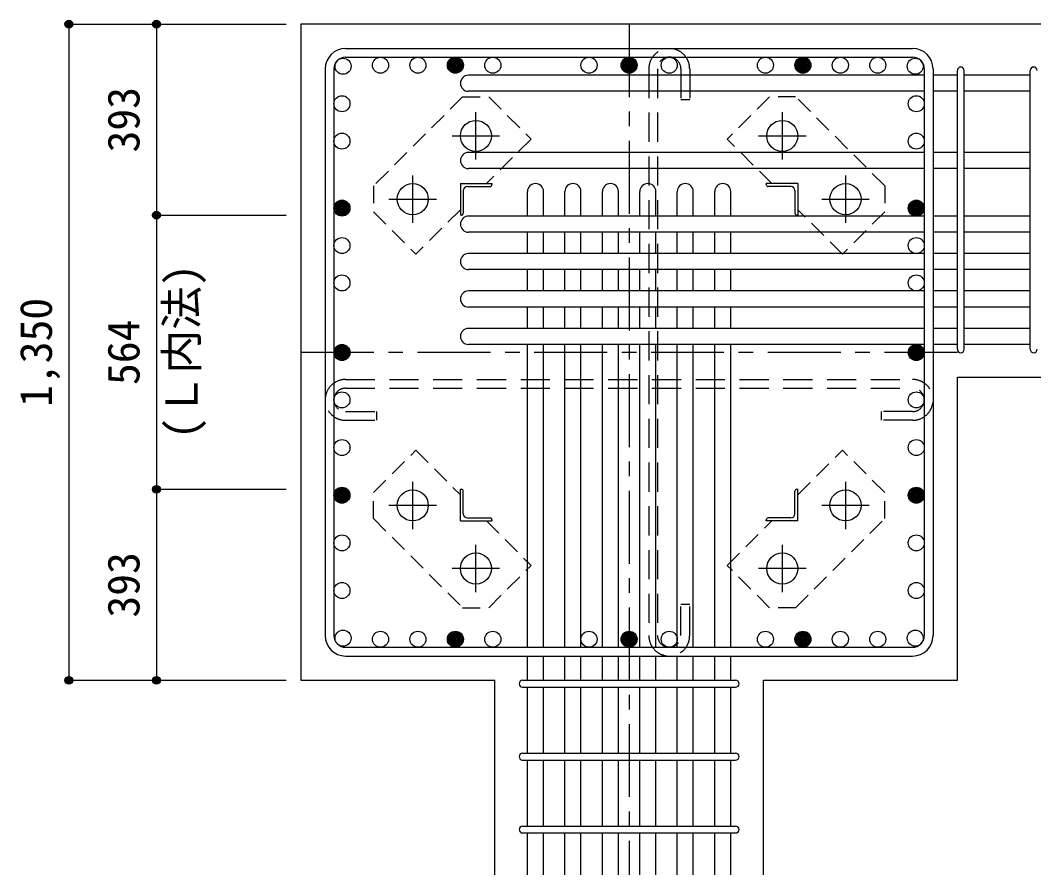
# Model space of a CAD drawing. Units: millimetres at full size, sheet at 1:30. Extents: x -5973 to 5954, y -4195 to 4201.
# Drawn here: x -700 to 1384, y 1448 to 3206 of the extents above; entities that cross this region are included whole.
import ezdxf
from ezdxf.enums import TextEntityAlignment as Align

# ---------------------------------------------------------------- set-up
doc = ezdxf.new("R2010")
doc.units = ezdxf.units.MM
doc.header["$LTSCALE"] = 30
doc.header["$PDMODE"] = 32
doc.header["$PDSIZE"] = 15
for name, pattern in [('CHAIN1', [8, 5, -1, 1, -1]), ('DASHED1', [1.8, 1.2, -0.6]), ('DASHED2', [3, 2, -1])]:
    doc.linetypes.add(name, pattern=pattern)
for name, color, linetype in [('0-1_躯体線', 2, 'Continuous'), ('0-2_アンカー、アングル', 4, 'CHAIN1'), ('0-3_立上り筋', 4, 'Continuous'), ('0-4_フープ筋', 7, 'Continuous'), ('0-5_基礎梁筋', 7, 'Continuous'), ('0-6_スタラップ筋', 7, 'Continuous'), ('0-9_プレート', 4, 'DASHED1'), ('0-A', 4, 'Continuous'), ('0-C', 7, 'DASHED2'), ('0-D_寸法', 4, 'Continuous')]:
    doc.layers.add(name, color=color, linetype=linetype)
doc.styles.add('ＭＳ ゴシック', font='')
doc.styles.get('ＭＳ ゴシック').set_extended_font_data('MS Gothic')

msp = doc.modelspace()

# ---------------------------------------------------------------- linework, layer by layer
at = {"layer": '0-1_躯体線'}
for p, q in [((1627.44, 3198.3), (-122.56, 3198.3)), ((-122.56, 3198.3), (-122.56, 1848.3)), ((1227.44, 2472.3), (1627.44, 2472.3)), ((1227.44, 1848.3), (1227.44, 2472.3)), ((-122.56, 1848.3), (276.44, 1848.3)), ((276.44, 1448.3), (276.44, 1848.3)), ((828.44, 1848.3), (1227.44, 1848.3)), ((828.44, 1448.3), (828.44, 1848.3))]:
    msp.add_line(p, q, dxfattribs=at)
at = {"layer": '0-2_アンカー、アングル'}
for p, q in [((237.44, 2919.6), (237.44, 3017.1)), ((867.44, 3017.1), (867.44, 2919.6)), ((188.64, 2968.3), (286.14, 2968.3)), ((818.74, 2968.3), (916.24, 2968.3)), ((107.44, 2789.6), (107.44, 2887.1)), ((997.44, 2887.1), (997.44, 2789.6)), ((58.64, 2838.3), (156.14, 2838.3)), ((948.74, 2838.3), (1046.24, 2838.3)), ((107.44, 2159.5), (107.44, 2257)), ((997.44, 2257), (997.44, 2159.5)), ((156.14, 2208.3), (58.64, 2208.3)), ((1046.24, 2208.3), (948.74, 2208.3)), ((237.44, 2029.5), (237.44, 2127)), ((867.44, 2127), (867.44, 2029.5)), ((286.14, 2078.3), (188.64, 2078.3)), ((916.24, 2078.3), (818.74, 2078.3))]:
    msp.add_line(p, q, dxfattribs=at)
at = {"layer": '0-2_アンカー、アングル', "color": 3, "linetype": 'Continuous'}
for centre in [(237.44, 2968.3), (867.44, 2968.3), (107.44, 2838.3), (997.44, 2838.3), (107.44, 2208.3), (997.44, 2208.3), (237.44, 2078.3), (867.44, 2078.3)]:
    msp.add_circle(centre, 32, dxfattribs=at)
at = {"layer": '0-3_立上り筋', "color": 3}
for centre in [(-35.87, 3111.6), (41.13, 3113.8), (118.13, 3113.8), (195.13, 3113.8), (272.13, 3113.8), (469.94, 3113.8), (552.44, 3113.8), (634.94, 3113.8), (832.74, 3113.8), (909.74, 3113.8), (986.74, 3113.8), (1063.74, 3113.8), (1140.74, 3111.6), (-38.06, 3034.6), (1142.94, 3034.6), (-38.06, 2957.6), (1142.94, 2957.6), (-38.06, 2819.8), (1142.94, 2819.8), (-38.06, 2742.8), (1142.94, 2742.8), (-38.06, 2665.8), (1142.94, 2665.8), (-38.06, 2522.8), (1142.94, 2522.8), (-38.06, 2425.25), (1142.94, 2425.25), (-38.06, 2327.2), (1142.94, 2327.2), (-38.06, 2229.15), (1142.94, 2229.15), (-38.06, 2131.1), (1142.94, 2131.1), (-38.06, 2033.05), (1142.94, 2033.05), (-35.87, 1935), (41.13, 1932.8), (118.13, 1932.8), (195.13, 1932.8), (272.13, 1932.8), (469.94, 1932.8), (552.44, 1932.8), (634.94, 1932.8), (832.74, 1932.8), (909.74, 1932.8), (986.74, 1932.8), (1063.74, 1932.8), (1140.74, 1935)]:
    msp.add_circle(centre, 16.5, dxfattribs=at)
at = {"layer": '0-3_立上り筋'}
for centre, radius in [((195.13, 3113.8), 14.85), ((195.13, 3113.8), 13.2), ((552.44, 3113.8), 14.85), ((552.44, 3113.8), 13.2), ((909.74, 3113.8), 14.85), ((909.74, 3113.8), 13.2), ((195.13, 3113.8), 11.55), ((195.13, 3113.8), 9.9), ((195.13, 3113.8), 8.25), ((195.13, 3113.8), 6.6), ((195.13, 3113.8), 4.95), ((195.13, 3113.8), 3.3), ((195.13, 3113.8), 1.65), ((552.44, 3113.8), 11.55), ((552.44, 3113.8), 9.9), ((552.44, 3113.8), 8.25), ((552.44, 3113.8), 6.6), ((552.44, 3113.8), 4.95), ((552.44, 3113.8), 3.3), ((552.44, 3113.8), 1.65), ((909.74, 3113.8), 11.55), ((909.74, 3113.8), 9.9), ((909.74, 3113.8), 8.25), ((909.74, 3113.8), 6.6), ((909.74, 3113.8), 4.95), ((909.74, 3113.8), 3.3), ((909.74, 3113.8), 1.65), ((-38.06, 2819.8), 14.85), ((1142.94, 2819.8), 14.85), ((-38.06, 2819.8), 13.2), ((-38.06, 2819.8), 11.55), ((-38.06, 2819.8), 9.9), ((-38.06, 2819.8), 8.25), ((-38.06, 2819.8), 6.6), ((-38.06, 2819.8), 4.95), ((-38.06, 2819.8), 3.3), ((-38.06, 2819.8), 1.65), ((1142.94, 2819.8), 13.2), ((1142.94, 2819.8), 11.55), ((1142.94, 2819.8), 9.9), ((1142.94, 2819.8), 8.25), ((1142.94, 2819.8), 6.6), ((1142.94, 2819.8), 4.95), ((1142.94, 2819.8), 3.3), ((1142.94, 2819.8), 1.65), ((-38.06, 2522.8), 14.85), ((-38.06, 2522.8), 13.2), ((-38.06, 2522.8), 11.55), ((-38.06, 2522.8), 9.9), ((-38.06, 2522.8), 8.25), ((-38.06, 2522.8), 6.6), ((-38.06, 2522.8), 4.95), ((-38.06, 2522.8), 3.3), ((-38.06, 2522.8), 1.65), ((1142.94, 2522.8), 14.85), ((1142.94, 2522.8), 13.2), ((1142.94, 2522.8), 11.55), ((1142.94, 2522.8), 9.9), ((1142.94, 2522.8), 8.25), ((1142.94, 2522.8), 6.6), ((1142.94, 2522.8), 4.95), ((1142.94, 2522.8), 3.3), ((1142.94, 2522.8), 1.65), ((-38.06, 2229.15), 14.85), ((-38.06, 2229.15), 13.2), ((-38.06, 2229.15), 11.55), ((-38.06, 2229.15), 9.9), ((-38.06, 2229.15), 8.25), ((-38.06, 2229.15), 6.6), ((-38.06, 2229.15), 4.95), ((-38.06, 2229.15), 3.3), ((-38.06, 2229.15), 1.65), ((1142.94, 2229.15), 14.85), ((1142.94, 2229.15), 13.2), ((1142.94, 2229.15), 11.55), ((1142.94, 2229.15), 9.9), ((1142.94, 2229.15), 8.25), ((1142.94, 2229.15), 6.6), ((1142.94, 2229.15), 4.95), ((1142.94, 2229.15), 3.3), ((1142.94, 2229.15), 1.65), ((195.13, 1932.8), 14.85), ((195.13, 1932.8), 13.2), ((195.13, 1932.8), 11.55), ((195.13, 1932.8), 9.9), ((195.13, 1932.8), 8.25), ((195.13, 1932.8), 6.6), ((552.44, 1932.8), 14.85), ((552.44, 1932.8), 13.2), ((552.44, 1932.8), 11.55), ((552.44, 1932.8), 9.9), ((552.44, 1932.8), 8.25), ((552.44, 1932.8), 6.6), ((909.74, 1932.8), 14.85), ((909.74, 1932.8), 13.2), ((909.74, 1932.8), 11.55), ((909.74, 1932.8), 9.9), ((909.74, 1932.8), 8.25), ((909.74, 1932.8), 6.6), ((195.13, 1932.8), 4.95), ((195.13, 1932.8), 3.3), ((195.13, 1932.8), 1.65), ((552.44, 1932.8), 4.95), ((552.44, 1932.8), 3.3), ((552.44, 1932.8), 1.65), ((909.74, 1932.8), 4.95), ((909.74, 1932.8), 3.3), ((909.74, 1932.8), 1.65)]:
    msp.add_circle(centre, radius, dxfattribs=at)
at = {"layer": '0-4_フープ筋'}
for p, q in [((-30.56, 3148.3), (1135.44, 3148.3)), ((-30.56, 3130.3), (1135.44, 3130.3)), ((-72.56, 3106.3), (-72.56, 1940.3)), ((-54.56, 3106.3), (-54.56, 1940.3)), ((1159.44, 3106.3), (1159.44, 1940.3)), ((1177.44, 3106.3), (1177.44, 1940.3)), ((-30.56, 1916.3), (1135.44, 1916.3)), ((-30.56, 1898.3), (1135.44, 1898.3))]:
    msp.add_line(p, q, dxfattribs=at)
for centre, radius, start, end in [((-30.56, 3106.3), 42, 90, 180), ((1135.44, 3106.3), 42, 0, 90), ((-30.56, 3106.3), 24, 90, 180), ((1135.44, 3106.3), 24, 0, 90), ((-30.56, 1940.3), 42, 180, 270), ((-30.56, 1940.3), 24, 180, 270), ((1135.44, 1940.3), 42, 270, 0), ((1135.44, 1940.3), 24, 270, 0)]:
    msp.add_arc(centre, radius, start, end, dxfattribs=at)
at = {"layer": '0-5_基礎梁筋'}
for p, q in [((1159.44, 3093.1), (221.94, 3093.1)), ((1227.44, 3093.1), (1177.44, 3093.1)), ((1377.44, 3093.1), (1241.44, 3093.1)), ((1159.44, 3060.1), (221.94, 3060.1)), ((1227.44, 3060.1), (1177.44, 3060.1)), ((1377.44, 3060.1), (1241.44, 3060.1)), ((1159.44, 2934.3), (221.94, 2934.3)), ((1227.44, 2934.3), (1177.44, 2934.3)), ((1377.44, 2934.3), (1241.44, 2934.3)), ((1159.44, 2901.3), (221.94, 2901.3)), ((1227.44, 2901.3), (1177.44, 2901.3)), ((1377.44, 2901.3), (1241.44, 2901.3)), ((343.44, 2803.3), (343.44, 2853.8)), ((376.44, 2803.3), (376.44, 2853.8)), ((420.44, 2803.3), (420.44, 2853.8)), ((453.44, 2803.3), (453.44, 2853.8)), ((497.44, 2803.3), (497.44, 2853.8)), ((530.44, 2803.3), (530.44, 2853.8)), ((574.44, 2803.3), (574.44, 2853.8)), ((607.44, 2803.3), (607.44, 2853.8)), ((651.44, 2803.3), (651.44, 2853.8)), ((684.44, 2803.3), (684.44, 2853.8)), ((728.44, 2803.3), (728.44, 2853.8)), ((761.44, 2803.3), (761.44, 2853.8)), ((1159.44, 2803.3), (221.94, 2803.3)), ((1227.44, 2803.3), (1177.44, 2803.3)), ((1377.44, 2803.3), (1241.44, 2803.3)), ((1159.44, 2770.3), (221.94, 2770.3)), ((343.44, 2726.3), (343.44, 2770.3)), ((376.44, 2726.3), (376.44, 2770.3)), ((420.44, 2726.3), (420.44, 2770.3)), ((453.44, 2726.3), (453.44, 2770.3)), ((497.44, 2726.3), (497.44, 2770.3)), ((530.44, 2726.3), (530.44, 2770.3)), ((574.44, 2726.3), (574.44, 2770.3)), ((607.44, 2726.3), (607.44, 2770.3)), ((651.44, 2726.3), (651.44, 2770.3)), ((684.44, 2726.3), (684.44, 2770.3)), ((728.44, 2726.3), (728.44, 2770.3)), ((761.44, 2726.3), (761.44, 2770.3)), ((1227.44, 2770.3), (1177.44, 2770.3)), ((1377.44, 2770.3), (1241.44, 2770.3)), ((1159.44, 2726.3), (221.94, 2726.3)), ((1227.44, 2726.3), (1177.44, 2726.3)), ((1377.44, 2726.3), (1241.44, 2726.3)), ((1159.44, 2693.3), (221.94, 2693.3)), ((343.44, 2649.3), (343.44, 2693.3)), ((376.44, 2649.3), (376.44, 2693.3)), ((420.44, 2649.3), (420.44, 2693.3)), ((453.44, 2649.3), (453.44, 2693.3)), ((497.44, 2649.3), (497.44, 2693.3)), ((530.44, 2649.3), (530.44, 2693.3)), ((574.44, 2649.3), (574.44, 2693.3)), ((607.44, 2649.3), (607.44, 2693.3)), ((651.44, 2649.3), (651.44, 2693.3)), ((684.44, 2649.3), (684.44, 2693.3)), ((728.44, 2649.3), (728.44, 2693.3)), ((761.44, 2649.3), (761.44, 2693.3)), ((1227.44, 2693.3), (1177.44, 2693.3)), ((1377.44, 2693.3), (1241.44, 2693.3)), ((1159.44, 2649.3), (221.94, 2649.3)), ((1227.44, 2649.3), (1177.44, 2649.3)), ((1377.44, 2649.3), (1241.44, 2649.3)), ((1159.44, 2616.3), (221.94, 2616.3)), ((343.44, 2572.3), (343.44, 2616.3)), ((376.44, 2572.3), (376.44, 2616.3)), ((420.44, 2572.3), (420.44, 2616.3)), ((453.44, 2572.3), (453.44, 2616.3)), ((497.44, 2572.3), (497.44, 2616.3)), ((530.44, 2572.3), (530.44, 2616.3)), ((574.44, 2572.3), (574.44, 2616.3)), ((607.44, 2572.3), (607.44, 2616.3)), ((651.44, 2572.3), (651.44, 2616.3)), ((684.44, 2572.3), (684.44, 2616.3)), ((728.44, 2572.3), (728.44, 2616.3)), ((761.44, 2572.3), (761.44, 2616.3)), ((1227.44, 2616.3), (1177.44, 2616.3)), ((1377.44, 2616.3), (1241.44, 2616.3)), ((1159.44, 2572.3), (221.94, 2572.3)), ((1227.44, 2572.3), (1177.44, 2572.3)), ((1377.44, 2572.3), (1241.44, 2572.3)), ((1159.44, 2539.3), (221.94, 2539.3)), ((343.44, 1916.3), (343.44, 2539.3)), ((376.44, 1916.3), (376.44, 2539.3)), ((420.44, 1916.3), (420.44, 2539.3)), ((453.44, 1916.3), (453.44, 2539.3)), ((497.44, 1916.3), (497.44, 2539.3)), ((530.44, 1916.3), (530.44, 2539.3)), ((574.44, 1916.3), (574.44, 2539.3)), ((607.44, 1916.3), (607.44, 2539.3)), ((651.44, 1916.3), (651.44, 2539.3)), ((684.44, 1916.3), (684.44, 2539.3)), ((728.44, 1916.3), (728.44, 2539.3)), ((761.44, 1916.3), (761.44, 2539.3)), ((1227.44, 2539.3), (1177.44, 2539.3)), ((1377.44, 2539.3), (1241.44, 2539.3)), ((343.44, 1848.3), (343.44, 1898.3)), ((376.44, 1848.3), (376.44, 1898.3)), ((420.44, 1848.3), (420.44, 1898.3)), ((453.44, 1848.3), (453.44, 1898.3)), ((497.44, 1848.3), (497.44, 1898.3)), ((530.44, 1848.3), (530.44, 1898.3)), ((574.44, 1848.3), (574.44, 1898.3)), ((607.44, 1848.3), (607.44, 1898.3)), ((651.44, 1848.3), (651.44, 1898.3)), ((684.44, 1848.3), (684.44, 1898.3)), ((728.44, 1848.3), (728.44, 1898.3)), ((761.44, 1848.3), (761.44, 1898.3)), ((343.44, 1698.3), (343.44, 1834.3)), ((376.44, 1698.3), (376.44, 1834.3)), ((420.44, 1698.3), (420.44, 1834.3)), ((453.44, 1698.3), (453.44, 1834.3)), ((497.44, 1698.3), (497.44, 1834.3)), ((530.44, 1698.3), (530.44, 1834.3)), ((574.44, 1698.3), (574.44, 1834.3)), ((607.44, 1698.3), (607.44, 1834.3)), ((651.44, 1698.3), (651.44, 1834.3)), ((684.44, 1698.3), (684.44, 1834.3)), ((728.44, 1698.3), (728.44, 1834.3)), ((761.44, 1698.3), (761.44, 1834.3)), ((343.44, 1548.3), (343.44, 1684.3)), ((376.44, 1548.3), (376.44, 1684.3)), ((420.44, 1548.3), (420.44, 1684.3)), ((453.44, 1548.3), (453.44, 1684.3)), ((497.44, 1548.3), (497.44, 1684.3)), ((530.44, 1548.3), (530.44, 1684.3)), ((574.44, 1548.3), (574.44, 1684.3)), ((607.44, 1548.3), (607.44, 1684.3)), ((651.44, 1548.3), (651.44, 1684.3)), ((684.44, 1548.3), (684.44, 1684.3)), ((728.44, 1548.3), (728.44, 1684.3)), ((761.44, 1548.3), (761.44, 1684.3)), ((343.44, 1448.3), (343.44, 1534.3)), ((376.44, 1448.3), (376.44, 1534.3)), ((420.44, 1448.3), (420.44, 1534.3)), ((453.44, 1448.3), (453.44, 1534.3)), ((497.44, 1448.3), (497.44, 1534.3)), ((530.44, 1448.3), (530.44, 1534.3)), ((574.44, 1448.3), (574.44, 1534.3)), ((607.44, 1448.3), (607.44, 1534.3)), ((651.44, 1448.3), (651.44, 1534.3)), ((684.44, 1448.3), (684.44, 1534.3)), ((728.44, 1448.3), (728.44, 1534.3)), ((761.44, 1448.3), (761.44, 1534.3))]:
    msp.add_line(p, q, dxfattribs=at)
for centre, start, end in [((221.94, 3076.6), 90, 270), ((221.94, 2917.8), 90, 270), ((359.94, 2853.8), 0, 180), ((436.94, 2853.8), 0, 180), ((513.94, 2853.8), 0, 180), ((590.94, 2853.8), 0, 180), ((667.94, 2853.8), 0, 180), ((744.94, 2853.8), 0, 180), ((221.94, 2786.8), 90, 270), ((221.94, 2709.8), 90, 270), ((221.94, 2632.8), 90, 270), ((221.94, 2555.8), 90, 270)]:
    msp.add_arc(centre, 16.5, start, end, dxfattribs=at)
at = {"layer": '0-6_スタラップ筋'}
for p, q in [((1227.44, 2529.3), (1227.44, 3103.1)), ((1241.44, 2529.3), (1241.44, 3103.1)), ((1377.44, 2529.3), (1377.44, 3103.1)), ((333.44, 1848.3), (771.44, 1848.3)), ((333.44, 1834.3), (771.44, 1834.3)), ((333.44, 1698.3), (771.44, 1698.3)), ((333.44, 1684.3), (771.44, 1684.3)), ((333.44, 1548.3), (771.44, 1548.3)), ((333.44, 1534.3), (771.44, 1534.3))]:
    msp.add_line(p, q, dxfattribs=at)
for centre, start, end in [((1234.44, 3103.1), 0, 180), ((1234.44, 3103.1), 0, 180), ((1234.44, 3103.1), 0, 180), ((1234.44, 3103.1), 0, 180), ((1384.44, 3103.1), 0, 180), ((1234.44, 2529.3), 180, 0), ((1234.44, 2529.3), 180, 0), ((1234.44, 2529.3), 180, 0), ((1234.44, 2529.3), 180, 0), ((1384.44, 2529.3), 180, 0), ((333.44, 1841.3), 90, 270), ((771.44, 1841.3), 270, 90), ((333.44, 1691.3), 90, 270), ((771.44, 1691.3), 270, 90), ((333.44, 1541.3), 90, 270), ((771.44, 1541.3), 270, 90)]:
    msp.add_arc(centre, 7, start, end, dxfattribs=at)
at = {"layer": '0-9_プレート'}
for p, q in [((210.03, 3048.84), (26.89, 2865.7)), ((210.03, 3048.84), (263.77, 3048.84)), ((263.77, 3048.84), (350.74, 2961.87)), ((841.1, 3048.85), (754.13, 2961.87)), ((894.84, 3048.85), (841.1, 3048.85)), ((1077.98, 2865.71), (894.84, 3048.85)), ((350.74, 2961.87), (259.17, 2870.3)), ((845.7, 2870.3), (754.13, 2961.87)), ((26.89, 2865.7), (26.89, 2811.96)), ((1077.98, 2865.71), (1077.98, 2811.97)), ((205.43, 2816.56), (113.86, 2724.99)), ((991.01, 2724.99), (899.44, 2816.56)), ((26.89, 2811.96), (113.86, 2724.99)), ((1077.98, 2811.97), (991.01, 2724.99)), ((26.89, 2234.63), (113.87, 2321.61)), ((113.87, 2321.61), (205.44, 2230.04)), ((899.44, 2230.04), (991.01, 2321.61)), ((1077.98, 2234.63), (991.01, 2321.61)), ((26.89, 2180.89), (26.89, 2234.63)), ((1077.98, 2180.9), (1077.98, 2234.63)), ((26.89, 2180.89), (210.03, 1997.75)), ((259.18, 2176.3), (350.75, 2084.73)), ((754.13, 2084.73), (845.7, 2176.3)), ((894.84, 1997.75), (1077.98, 2180.9)), ((263.77, 1997.75), (350.75, 2084.73)), ((841.1, 1997.75), (754.13, 2084.73)), ((210.03, 1997.75), (263.77, 1997.75)), ((894.84, 1997.75), (841.1, 1997.75))]:
    msp.add_line(p, q, dxfattribs=at)
at = {"layer": '0-A'}
for p, q in [((205.44, 2870.3), (270.44, 2870.3)), ((205.44, 2870.3), (205.44, 2805.3)), ((211.44, 2855.8), (211.44, 2809.3)), ((219.94, 2864.3), (266.44, 2864.3)), ((270.44, 2870.3), (270.44, 2868.3)), ((899.44, 2870.3), (834.44, 2870.3)), ((834.44, 2868.3), (834.44, 2870.3)), ((884.94, 2864.3), (838.44, 2864.3)), ((893.44, 2855.8), (893.44, 2809.3)), ((899.44, 2870.3), (899.44, 2805.3)), ((207.44, 2805.3), (205.44, 2805.3)), ((899.44, 2805.3), (897.44, 2805.3)), ((205.44, 2241.3), (207.44, 2241.3)), ((205.44, 2176.3), (205.44, 2241.3)), ((211.44, 2190.8), (211.44, 2237.3)), ((893.44, 2190.8), (893.44, 2237.3)), ((897.44, 2241.3), (899.44, 2241.3)), ((899.44, 2176.3), (899.44, 2241.3)), ((205.44, 2176.3), (270.44, 2176.3)), ((219.94, 2182.3), (266.44, 2182.3)), ((270.44, 2178.3), (270.44, 2176.3)), ((834.44, 2176.3), (834.44, 2178.3)), ((899.44, 2176.3), (834.44, 2176.3)), ((884.94, 2182.3), (838.44, 2182.3))]:
    msp.add_line(p, q, dxfattribs=at)
for centre, radius, start, end in [((219.94, 2855.8), 8.5, 90, 180), ((266.44, 2868.3), 4, 270, 0), ((838.44, 2868.3), 4, 180, 270), ((884.94, 2855.8), 8.5, 0, 90), ((207.44, 2809.3), 4, 270, 0), ((897.44, 2809.3), 4, 180, 270), ((207.44, 2237.3), 4, 0, 90), ((897.44, 2237.3), 4, 90, 180), ((219.94, 2190.8), 8.5, 180, 270), ((884.94, 2190.8), 8.5, 270, 0), ((266.44, 2178.3), 4, 0, 90), ((838.44, 2178.3), 4, 90, 180)]:
    msp.add_arc(centre, radius, start, end, dxfattribs=at)
at = {"layer": '0-C'}
for p, q in [((592.94, 3106.3), (592.94, 1940.3)), ((610.94, 3106.3), (610.94, 1940.3)), ((658.94, 3106.3), (658.94, 3042.3)), ((676.94, 3106.3), (676.94, 3042.3)), ((676.94, 3042.3), (658.94, 3042.3)), ((-30.56, 2467.25), (1135.44, 2467.25)), ((-30.56, 2449.25), (1135.44, 2449.25)), ((-30.56, 2401.25), (33.44, 2401.25)), ((33.44, 2383.25), (33.44, 2401.25)), ((1135.44, 2401.25), (1071.44, 2401.25)), ((-30.56, 2383.25), (33.44, 2383.25)), ((658.94, 1940.3), (658.94, 2004.3))]:
    msp.add_line(p, q, dxfattribs=at)
for points in [[(1135.44, 2383.25), (1071.44, 2383.25), (1071.44, 2401.25)], [(676.94, 1940.3), (676.94, 2004.3), (658.94, 2004.3)]]:
    msp.add_lwpolyline(points, dxfattribs=at)
for centre, radius, start, end in [((634.94, 3106.3), 42, 0, 180), ((634.94, 3106.3), 24, 0, 180), ((-30.56, 2425.25), 42, 90, 270), ((1135.44, 2425.25), 42, 270, 90), ((-30.56, 2425.25), 24, 90, 270), ((1135.44, 2425.25), 24, 270, 90), ((634.94, 1940.3), 42, 180, 0), ((634.94, 1940.3), 24, 180, 0)]:
    msp.add_arc(centre, radius, start, end, dxfattribs=at)
at = {"layer": '0-D_寸法'}
for p, q in [((-599.6, 3198.3), (-599.6, 1848.3)), ((-599.6, 3198.3), (-419.6, 3198.3)), ((-419.6, 3198.3), (-419.6, 2805.3)), ((-419.6, 3198.3), (-152.56, 3198.3)), ((-419.6, 2805.3), (-152.56, 2805.3)), ((-419.6, 2805.3), (-419.6, 2241.3)), ((-419.6, 2241.3), (-152.56, 2241.3)), ((-419.6, 2241.3), (-419.6, 1848.3)), ((-599.6, 1848.3), (-419.6, 1848.3)), ((-419.6, 1848.3), (-152.56, 1848.3))]:
    msp.add_line(p, q, dxfattribs=at)
at = {"layer": '0-D_寸法', "linetype": 'CHAIN1'}
for p, q in [((552.44, 3198.3), (552.44, 1448.3)), ((-122.56, 2523.3), (1227.44, 2523.3))]:
    msp.add_line(p, q, dxfattribs=at)
at = {"layer": '0-D_寸法'}
for centre, radius in [((-599.6, 3198.3), 8), ((-599.6, 3198.3), 7.2), ((-599.6, 3198.3), 6.4), ((-599.6, 3198.3), 5.6), ((-599.6, 3198.3), 4.8), ((-599.6, 3198.3), 4), ((-599.6, 3198.3), 3.2), ((-599.6, 3198.3), 2.4), ((-599.6, 3198.3), 1.6), ((-599.6, 3198.3), 0.8), ((-419.6, 3198.3), 8), ((-419.6, 3198.3), 7.2), ((-419.6, 3198.3), 6.4), ((-419.6, 3198.3), 5.6), ((-419.6, 3198.3), 4.8), ((-419.6, 3198.3), 4), ((-419.6, 3198.3), 3.2), ((-419.6, 3198.3), 2.4), ((-419.6, 3198.3), 1.6), ((-419.6, 3198.3), 0.8), ((-419.6, 2805.3), 8), ((-419.6, 2805.3), 7.2), ((-419.6, 2805.3), 6.4), ((-419.6, 2805.3), 5.6), ((-419.6, 2805.3), 4.8), ((-419.6, 2805.3), 4), ((-419.6, 2805.3), 3.2), ((-419.6, 2805.3), 2.4), ((-419.6, 2805.3), 1.6), ((-419.6, 2805.3), 0.8), ((-419.6, 2241.3), 8), ((-419.6, 2241.3), 7.2), ((-419.6, 2241.3), 6.4), ((-419.6, 2241.3), 5.6), ((-419.6, 2241.3), 4.8), ((-419.6, 2241.3), 4), ((-419.6, 2241.3), 3.2), ((-419.6, 2241.3), 2.4), ((-419.6, 2241.3), 1.6), ((-419.6, 2241.3), 0.8), ((-599.6, 1848.3), 8), ((-599.6, 1848.3), 7.2), ((-419.6, 1848.3), 8), ((-419.6, 1848.3), 7.2), ((-599.6, 1848.3), 6.4), ((-599.6, 1848.3), 5.6), ((-599.6, 1848.3), 4.8), ((-599.6, 1848.3), 4), ((-599.6, 1848.3), 3.2), ((-599.6, 1848.3), 2.4), ((-599.6, 1848.3), 1.6), ((-599.6, 1848.3), 0.8), ((-419.6, 1848.3), 6.4), ((-419.6, 1848.3), 5.6), ((-419.6, 1848.3), 4.8), ((-419.6, 1848.3), 4), ((-419.6, 1848.3), 3.2), ((-419.6, 1848.3), 2.4), ((-419.6, 1848.3), 1.6), ((-419.6, 1848.3), 0.8)]:
    msp.add_circle(centre, radius, dxfattribs=at)
at = {"layer": '0-D_寸法', "color": 7}
for p in [(-599.6, 3198.3), (-599.6, 3198.3), (-419.6, 3198.3), (-419.6, 3198.3), (-419.6, 2805.3), (-419.6, 2805.3), (-419.6, 2241.3), (-419.6, 2241.3), (-599.6, 1848.3), (-599.6, 1848.3), (-419.6, 1848.3), (-419.6, 1848.3)]:
    msp.add_point(p, dxfattribs=at)

# ---------------------------------------------------------------- texts
at = {"layer": '0-D_寸法', "style": 'ＭＳ ゴシック'}
for s, p in [('393', (-434.6, 2934.3)), ('(Ｌ内法)', (-315.14, 2344.54)), ('1,350', (-614.6, 2410.8)), ('564', (-434.6, 2455.8)), ('393', (-434.6, 1977.3))]:
    msp.add_text(s, height=65.98, rotation=90, dxfattribs=at).set_placement(p, align=Align.BOTTOM_LEFT)

doc.saveas('drawing.dxf')
